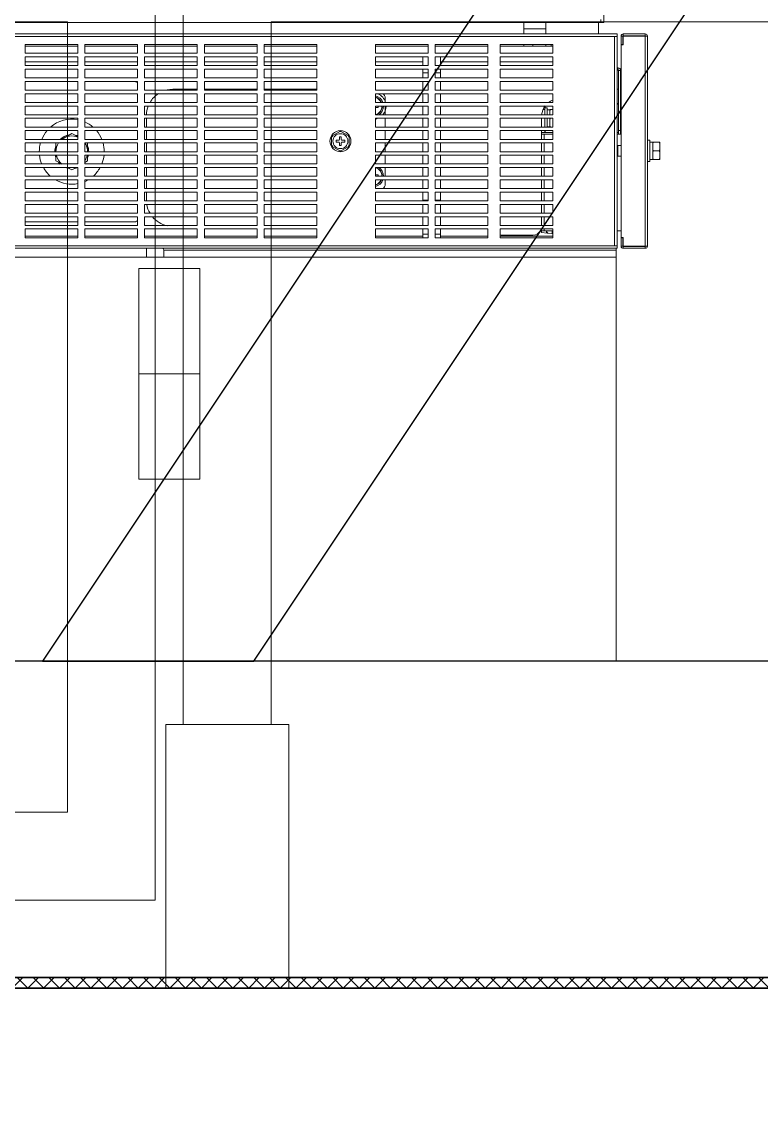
# Model space of a CAD drawing. Header units: millimetres. Extents: x 55614 to 110757, y -66981 to -47484.
# Drawn here: x 103406 to 103827, y -51776 to -51158 of the extents above; entities that cross this region are included whole.
import ezdxf

# ---------------------------------------------------------------- set-up
doc = ezdxf.new("R2010")
doc.units = ezdxf.units.MM
doc.layers.get('0').update_dxf_attribs({"lineweight": 15})
doc.layers.add('02___PRT_ALL_AXES', color=7, linetype='Continuous')
doc.layers.add('THICK', color=7, linetype='Continuous', lineweight=0)

# ---------------------------------------------------------------- blocks, each defined once
blk = doc.blocks.new('y5i76i7676')
at = {"color": 7, "linetype": 'Continuous'}
for p, q in [((951893.81, -65604.58, 19235.73), (951893.81, -64726.58, 19235.73)), ((951943.81, -65204.58, 19235.73), (952930.81, -65204.58, 19235.73)), ((951943.81, -65604.58, 19235.73), (951943.81, -65204.58, 19235.73)), ((951953.81, -65604.58, 19235.73), (951883.81, -65604.58, 19235.73)), ((951883.81, -65604.58, 19235.73), (951883.81, -65754.58, 19235.73)), ((951953.81, -65604.58, 19235.73), (951953.81, -65754.58, 19235.73))]:
    blk.add_line(p, q, dxfattribs=at)
blk.add_line((951868.57, -65404.94, 19235.73), (951903.19, -65404.94, 19235.73))
blk.add_lwpolyline([(951877.81, -64726.58, 0.414214), (951702.81, -64551.58), (950912.81, -64551.58, 0.414214), (950737.81, -64726.58), (950737.81, -65704.58), (951877.81, -65704.58)], format="xyb", close=True)
blk.add_lwpolyline([(951332.81, -65654.58), (951332.81, -65204.58), (951827.81, -65204.58), (951827.81, -65654.58)], close=True)
at = {"elevation": 19235.73}
blk.add_lwpolyline([(951868.57, -65464.9), (951903.19, -65464.9), (951903.19, -65344.98), (951868.57, -65344.98)], close=True, dxfattribs=at)
at = {"layer": '02___PRT_ALL_AXES', "color": 7, "linetype": 'Continuous'}
blk.add_line((954027.81, -65754.58, 19235.73), (948587.8, -65754.58, 19235.73), dxfattribs=at)
blk = doc.blocks.new('tuy67ui67')
at = {"color": 136, "linetype": 'Continuous'}
for p, q in [((18870.23, 15482.9), (18870.23, 14431.4)), ((17219.23, 14431.4), (18870.23, 14431.4)), ((18824.73, 14431.4), (18824.73, 14424.9)), ((18837.23, 14424.9), (18837.23, 14431.4)), ((18867.23, 14431.4), (18867.23, 14424.9)), ((18868.53, 14433.1), (18868.53, 14431.4)), ((17211.73, 14424.9), (18877.73, 14424.9)), ((17213.13, 14423.5), (18876.33, 14423.5)), ((18824.73, 14427.9), (18837.23, 14427.9)), ((18876.33, 14423.5), (18877.73, 14423.5)), ((18876.33, 14423.5), (18876.33, 14304.3)), ((18877.73, 14302.9), (18877.73, 14424.9)), ((18880.03, 14423.7), (18881.03, 14423.7)), ((18880.03, 14418.9), (18880.03, 14423.7)), ((18881.03, 14418.9), (18881.03, 14423.7)), ((18881.23, 14424.9), (18893.83, 14424.9)), ((18881.23, 14424.9), (18881.23, 14423.9)), ((18881.23, 14423.9), (18893.83, 14423.9)), ((18881.23, 14423.7), (18895.03, 14423.7)), ((18881.23, 14423.7), (18881.23, 14418.7)), ((18893.83, 14424.9), (18893.83, 14423.9)), ((18893.83, 14304.1), (18893.83, 14423.7)), ((18895.03, 14304.1), (18895.03, 14423.7)), ((18540.73, 14418.9), (18570.73, 14418.9)), ((18540.73, 14413.9), (18540.73, 14418.9)), ((18540.73, 14417.9), (18570.73, 14417.9)), ((18570.73, 14418.9), (18570.73, 14413.9)), ((18574.73, 14418.9), (18604.73, 14418.9)), ((18574.73, 14413.9), (18574.73, 14418.9)), ((18574.73, 14417.9), (18604.73, 14417.9)), ((18604.73, 14418.9), (18604.73, 14413.9)), ((18608.73, 14418.9), (18638.73, 14418.9)), ((18608.73, 14413.9), (18608.73, 14418.9)), ((18608.73, 14417.9), (18638.73, 14417.9)), ((18638.73, 14418.9), (18638.73, 14413.9)), ((18642.73, 14418.9), (18672.73, 14418.9)), ((18642.73, 14413.9), (18642.73, 14418.9)), ((18642.73, 14417.9), (18672.73, 14417.9)), ((18672.73, 14418.9), (18672.73, 14413.9)), ((18676.73, 14418.9), (18706.73, 14418.9)), ((18676.73, 14413.9), (18676.73, 14418.9)), ((18676.73, 14417.9), (18706.73, 14417.9)), ((18706.73, 14418.9), (18706.73, 14413.9)), ((18770.23, 14418.9), (18740.23, 14418.9)), ((18740.23, 14418.9), (18740.23, 14413.9)), ((18740.23, 14417.9), (18770.23, 14417.9)), ((18770.23, 14413.9), (18770.23, 14418.9)), ((18804.23, 14418.9), (18774.23, 14418.9)), ((18774.23, 14418.9), (18774.23, 14413.9)), ((18774.23, 14417.9), (18804.23, 14417.9)), ((18804.23, 14413.9), (18804.23, 14418.9)), ((18841.23, 14418.9), (18811.23, 14418.9)), ((18811.23, 14418.9), (18811.23, 14413.9)), ((18811.23, 14417.9), (18837.67, 14417.9)), ((18824.73, 14417.9), (18824.73, 14418.9)), ((18829.76, 14418.9), (18829.76, 14417.9)), ((18837.23, 14418.9), (18837.23, 14417.9)), ((18841.23, 14417.9), (18837.67, 14417.9)), ((18840.23, 14418.9), (18840.23, 14417.9)), ((18841.23, 14413.9), (18841.23, 14418.9)), ((18880.03, 14418.9), (18881.03, 14418.9)), ((18880.03, 14418.7), (18881.23, 14418.7)), ((18880.03, 14418.7), (18880.03, 14309.1)), ((18570.73, 14413.9), (18540.73, 14413.9)), ((18540.73, 14411.9), (18570.73, 14411.9)), ((18540.73, 14406.9), (18540.73, 14411.9)), ((18570.73, 14411.9), (18570.73, 14406.9)), ((18604.73, 14413.9), (18574.73, 14413.9)), ((18574.73, 14411.9), (18604.73, 14411.9)), ((18574.73, 14406.9), (18574.73, 14411.9)), ((18604.73, 14411.9), (18604.73, 14406.9)), ((18638.73, 14413.9), (18608.73, 14413.9)), ((18608.73, 14411.9), (18638.73, 14411.9)), ((18608.73, 14406.9), (18608.73, 14411.9)), ((18638.73, 14411.9), (18638.73, 14406.9)), ((18672.73, 14413.9), (18642.73, 14413.9)), ((18642.73, 14411.9), (18672.73, 14411.9)), ((18642.73, 14406.9), (18642.73, 14411.9)), ((18672.73, 14411.9), (18672.73, 14406.9)), ((18706.73, 14413.9), (18676.73, 14413.9)), ((18676.73, 14411.9), (18706.73, 14411.9)), ((18676.73, 14406.9), (18676.73, 14411.9)), ((18706.73, 14411.9), (18706.73, 14406.9)), ((18740.23, 14413.9), (18770.23, 14413.9)), ((18770.23, 14411.9), (18740.23, 14411.9)), ((18740.23, 14411.9), (18740.23, 14406.9)), ((18767.23, 14406.9), (18767.23, 14411.9)), ((18770.23, 14406.9), (18770.23, 14411.9)), ((18774.23, 14413.9), (18804.23, 14413.9)), ((18804.23, 14411.9), (18774.23, 14411.9)), ((18774.23, 14411.9), (18774.23, 14406.9)), ((18777.23, 14411.9), (18777.23, 14406.9)), ((18804.23, 14406.9), (18804.23, 14411.9)), ((18811.23, 14413.9), (18841.23, 14413.9)), ((18841.23, 14411.9), (18811.23, 14411.9)), ((18811.23, 14411.9), (18811.23, 14406.9)), ((18841.23, 14406.9), (18841.23, 14411.9)), ((18540.73, 14409.07), (18570.73, 14409.07)), ((18570.73, 14406.9), (18540.73, 14406.9)), ((18540.73, 14404.9), (18570.73, 14404.9)), ((18540.73, 14399.9), (18540.73, 14404.9)), ((18570.73, 14404.9), (18570.73, 14399.9)), ((18574.73, 14409.07), (18604.73, 14409.07)), ((18604.73, 14406.9), (18574.73, 14406.9)), ((18574.73, 14404.9), (18604.73, 14404.9)), ((18574.73, 14399.9), (18574.73, 14404.9)), ((18604.73, 14404.9), (18604.73, 14399.9)), ((18608.73, 14409.07), (18638.73, 14409.07)), ((18638.73, 14406.9), (18608.73, 14406.9)), ((18608.73, 14404.9), (18638.73, 14404.9)), ((18608.73, 14399.9), (18608.73, 14404.9)), ((18638.73, 14404.9), (18638.73, 14399.9)), ((18642.73, 14409.07), (18672.73, 14409.07)), ((18672.73, 14406.9), (18642.73, 14406.9)), ((18642.73, 14404.9), (18672.73, 14404.9)), ((18642.73, 14399.9), (18642.73, 14404.9)), ((18672.73, 14404.9), (18672.73, 14399.9)), ((18676.73, 14409.07), (18706.73, 14409.07)), ((18706.73, 14406.9), (18676.73, 14406.9)), ((18676.73, 14404.9), (18706.73, 14404.9)), ((18676.73, 14399.9), (18676.73, 14404.9)), ((18706.73, 14404.9), (18706.73, 14399.9)), ((18740.23, 14409.07), (18767.23, 14409.07)), ((18740.23, 14406.9), (18770.23, 14406.9)), ((18770.23, 14404.9), (18740.23, 14404.9)), ((18740.23, 14404.9), (18740.23, 14399.9)), ((18767.23, 14399.9), (18767.23, 14404.9)), ((18770.23, 14399.9), (18770.23, 14404.9)), ((18774.23, 14406.9), (18804.23, 14406.9)), ((18804.23, 14404.9), (18774.23, 14404.9)), ((18774.23, 14404.9), (18774.23, 14399.9)), ((18777.23, 14409.07), (18804.23, 14409.07)), ((18777.23, 14399.9), (18777.23, 14404.9)), ((18804.23, 14399.9), (18804.23, 14404.9)), ((18811.23, 14409.07), (18841.23, 14409.07)), ((18811.23, 14406.9), (18841.23, 14406.9)), ((18841.23, 14404.9), (18811.23, 14404.9)), ((18811.23, 14404.9), (18811.23, 14399.9)), ((18841.23, 14399.9), (18841.23, 14404.9)), ((18877.73, 14405.6), (18878.33, 14405.6)), ((18877.73, 14404.4), (18878.33, 14404.4)), ((18878.33, 14405.6), (18878.33, 14404.4)), ((18570.73, 14399.9), (18540.73, 14399.9)), ((18604.73, 14399.9), (18574.73, 14399.9)), ((18638.73, 14399.9), (18608.73, 14399.9)), ((18672.73, 14399.9), (18642.73, 14399.9)), ((18706.73, 14399.9), (18676.73, 14399.9)), ((18740.23, 14399.9), (18770.23, 14399.9)), ((18770.23, 14402.73), (18767.23, 14402.73)), ((18777.23, 14402.73), (18774.23, 14402.73)), ((18774.23, 14399.9), (18804.23, 14399.9)), ((18811.23, 14399.9), (18841.23, 14399.9)), ((18879.73, 14404.2), (18878.53, 14404.2)), ((18878.53, 14367.9), (18878.53, 14404.2)), ((18879.73, 14404.2), (18879.73, 14367.9)), ((18540.73, 14397.9), (18570.73, 14397.9)), ((18540.73, 14392.9), (18540.73, 14397.9)), ((18570.73, 14392.9), (18540.73, 14392.9)), ((18570.73, 14397.9), (18570.73, 14392.9)), ((18574.73, 14397.9), (18604.73, 14397.9)), ((18574.73, 14392.9), (18574.73, 14397.9)), ((18604.73, 14392.9), (18574.73, 14392.9)), ((18604.73, 14397.9), (18604.73, 14392.9)), ((18608.73, 14397.9), (18638.73, 14397.9)), ((18608.73, 14392.9), (18608.73, 14397.9)), ((18638.73, 14392.9), (18608.73, 14392.9)), ((18624.73, 14393.4), (18638.73, 14393.4)), ((18638.73, 14397.9), (18638.73, 14392.9)), ((18642.73, 14397.9), (18672.73, 14397.9)), ((18642.73, 14392.9), (18642.73, 14397.9)), ((18642.73, 14393.4), (18672.73, 14393.4)), ((18672.73, 14392.9), (18642.73, 14392.9)), ((18672.73, 14397.9), (18672.73, 14392.9)), ((18676.73, 14397.9), (18706.73, 14397.9)), ((18676.73, 14392.9), (18676.73, 14397.9)), ((18676.73, 14393.4), (18706.73, 14393.4)), ((18706.73, 14392.9), (18676.73, 14392.9)), ((18706.73, 14397.9), (18706.73, 14392.9)), ((18770.23, 14397.9), (18740.23, 14397.9)), ((18740.23, 14397.9), (18740.23, 14392.9)), ((18740.23, 14392.9), (18770.23, 14392.9)), ((18767.23, 14397.9), (18767.23, 14392.9)), ((18770.23, 14392.9), (18770.23, 14397.9)), ((18804.23, 14397.9), (18774.23, 14397.9)), ((18774.23, 14397.9), (18774.23, 14392.9)), ((18774.23, 14392.9), (18804.23, 14392.9)), ((18777.23, 14392.9), (18777.23, 14397.9)), ((18804.23, 14392.9), (18804.23, 14397.9)), ((18841.23, 14397.9), (18811.23, 14397.9)), ((18811.23, 14397.9), (18811.23, 14392.9)), ((18811.23, 14392.9), (18841.23, 14392.9)), ((18841.23, 14392.9), (18841.23, 14397.9)), ((18877.73, 14393.4), (18878.53, 14393.4)), ((18540.73, 14390.9), (18570.73, 14390.9)), ((18540.73, 14385.9), (18540.73, 14390.9)), ((18570.73, 14385.9), (18540.73, 14385.9)), ((18570.73, 14390.9), (18570.73, 14385.9)), ((18574.73, 14390.9), (18604.73, 14390.9)), ((18574.73, 14385.9), (18574.73, 14390.9)), ((18604.73, 14385.9), (18574.73, 14385.9)), ((18604.73, 14390.9), (18604.73, 14385.9)), ((18608.73, 14390.9), (18638.73, 14390.9)), ((18608.73, 14385.9), (18608.73, 14390.9)), ((18638.73, 14385.9), (18608.73, 14385.9)), ((18638.73, 14390.9), (18638.73, 14385.9)), ((18642.73, 14390.9), (18672.73, 14390.9)), ((18642.73, 14385.9), (18642.73, 14390.9)), ((18672.73, 14385.9), (18642.73, 14385.9)), ((18672.73, 14390.9), (18672.73, 14385.9)), ((18676.73, 14390.9), (18706.73, 14390.9)), ((18676.73, 14385.9), (18676.73, 14390.9)), ((18706.73, 14385.9), (18676.73, 14385.9)), ((18706.73, 14390.9), (18706.73, 14385.9)), ((18770.23, 14390.9), (18740.23, 14390.9)), ((18740.23, 14390.9), (18740.23, 14385.9)), ((18740.23, 14385.9), (18770.23, 14385.9)), ((18745.73, 14385.9), (18745.73, 14388.4)), ((18767.23, 14390.9), (18767.23, 14385.9)), ((18770.23, 14385.9), (18770.23, 14390.9)), ((18804.23, 14390.9), (18774.23, 14390.9)), ((18774.23, 14390.9), (18774.23, 14385.9)), ((18774.23, 14385.9), (18804.23, 14385.9)), ((18777.23, 14385.9), (18777.23, 14390.9)), ((18804.23, 14385.9), (18804.23, 14390.9)), ((18841.23, 14390.9), (18811.23, 14390.9)), ((18811.23, 14390.9), (18811.23, 14385.9)), ((18811.23, 14385.9), (18841.23, 14385.9)), ((18841.23, 14385.9), (18841.23, 14390.9)), ((18540.73, 14383.9), (18570.73, 14383.9)), ((18540.73, 14378.9), (18540.73, 14383.9)), ((18570.73, 14383.9), (18570.73, 14378.9)), ((18574.73, 14383.9), (18604.73, 14383.9)), ((18574.73, 14378.9), (18574.73, 14383.9)), ((18604.73, 14383.9), (18604.73, 14378.9)), ((18608.73, 14383.9), (18638.73, 14383.9)), ((18608.73, 14378.9), (18608.73, 14383.9)), ((18638.73, 14383.9), (18638.73, 14378.9)), ((18642.73, 14383.9), (18672.73, 14383.9)), ((18642.73, 14378.9), (18642.73, 14383.9)), ((18672.73, 14383.9), (18672.73, 14378.9)), ((18676.73, 14383.9), (18706.73, 14383.9)), ((18676.73, 14378.9), (18676.73, 14383.9)), ((18706.73, 14383.9), (18706.73, 14378.9)), ((18770.23, 14383.9), (18740.23, 14383.9)), ((18740.23, 14383.9), (18740.23, 14378.9)), ((18741.73, 14383.15), (18740.23, 14383.15)), ((18741.73, 14383.9), (18741.73, 14383.15)), ((18745.73, 14378.9), (18745.73, 14383.9)), ((18767.23, 14383.9), (18767.23, 14378.9)), ((18770.23, 14378.9), (18770.23, 14383.9)), ((18804.23, 14383.9), (18774.23, 14383.9)), ((18774.23, 14383.9), (18774.23, 14378.9)), ((18777.23, 14378.9), (18777.23, 14383.9)), ((18804.23, 14378.9), (18804.23, 14383.9)), ((18841.23, 14383.9), (18811.23, 14383.9)), ((18811.23, 14383.9), (18811.23, 14378.9)), ((18836.53, 14381.9), (18835.65, 14381.9)), ((18836.53, 14383.33), (18836.53, 14378.9)), ((18837.93, 14382.9), (18836.53, 14382.9)), ((18836.73, 14382.9), (18836.73, 14383.65)), ((18837.93, 14378.9), (18837.93, 14382.9)), ((18839.53, 14381.75), (18837.93, 14381.75)), ((18839.53, 14381.9), (18841.23, 14381.9)), ((18839.53, 14378.9), (18839.53, 14381.9)), ((18841.23, 14378.9), (18841.23, 14383.9)), ((18877.73, 14385.4), (18878.53, 14385.4)), ((18878.53, 14384.9), (18877.73, 14384.9)), ((18570.73, 14378.9), (18540.73, 14378.9)), ((18540.73, 14376.9), (18570.73, 14376.9)), ((18540.73, 14371.9), (18540.73, 14376.9)), ((18570.73, 14376.9), (18570.73, 14371.9)), ((18604.73, 14378.9), (18574.73, 14378.9)), ((18574.73, 14376.9), (18604.73, 14376.9)), ((18574.73, 14371.9), (18574.73, 14376.9)), ((18604.73, 14376.9), (18604.73, 14371.9)), ((18638.73, 14378.9), (18608.73, 14378.9)), ((18608.73, 14376.9), (18638.73, 14376.9)), ((18608.73, 14371.9), (18608.73, 14376.9)), ((18609.73, 14371.9), (18609.73, 14376.9)), ((18638.73, 14376.9), (18638.73, 14371.9)), ((18672.73, 14378.9), (18642.73, 14378.9)), ((18642.73, 14376.9), (18672.73, 14376.9)), ((18642.73, 14371.9), (18642.73, 14376.9)), ((18672.73, 14376.9), (18672.73, 14371.9)), ((18706.73, 14378.9), (18676.73, 14378.9)), ((18676.73, 14376.9), (18706.73, 14376.9)), ((18676.73, 14371.9), (18676.73, 14376.9)), ((18706.73, 14376.9), (18706.73, 14371.9)), ((18740.23, 14378.9), (18770.23, 14378.9)), ((18770.23, 14376.9), (18740.23, 14376.9)), ((18740.23, 14376.9), (18740.23, 14371.9)), ((18745.73, 14371.9), (18745.73, 14376.9)), ((18767.23, 14376.9), (18767.23, 14371.9)), ((18770.23, 14371.9), (18770.23, 14376.9)), ((18774.23, 14378.9), (18804.23, 14378.9)), ((18804.23, 14376.9), (18774.23, 14376.9)), ((18774.23, 14376.9), (18774.23, 14371.9)), ((18777.23, 14371.9), (18777.23, 14376.9)), ((18804.23, 14371.9), (18804.23, 14376.9)), ((18811.23, 14378.9), (18841.23, 14378.9)), ((18841.23, 14376.9), (18811.23, 14376.9)), ((18811.23, 14376.9), (18811.23, 14371.9)), ((18834.73, 14371.9), (18834.73, 14376.9)), ((18836.53, 14376.9), (18836.53, 14371.9)), ((18837.93, 14371.9), (18837.93, 14376.9)), ((18839.53, 14371.9), (18839.53, 14376.9)), ((18841.23, 14371.9), (18841.23, 14376.9)), ((18570.73, 14371.9), (18540.73, 14371.9)), ((18540.73, 14369.9), (18570.73, 14369.9)), ((18540.73, 14364.9), (18540.73, 14369.9)), ((18561.36, 14364.9), (18567.23, 14368.3)), ((18567.23, 14368.3), (18570.73, 14366.28)), ((18570.73, 14369.9), (18570.73, 14364.9)), ((18604.73, 14371.9), (18574.73, 14371.9)), ((18574.73, 14369.9), (18604.73, 14369.9)), ((18574.73, 14364.9), (18574.73, 14369.9)), ((18604.73, 14369.9), (18604.73, 14364.9)), ((18638.73, 14371.9), (18608.73, 14371.9)), ((18608.73, 14369.9), (18638.73, 14369.9)), ((18608.73, 14364.9), (18608.73, 14369.9)), ((18609.73, 14364.9), (18609.73, 14369.9)), ((18638.73, 14369.9), (18638.73, 14364.9)), ((18672.73, 14371.9), (18642.73, 14371.9)), ((18642.73, 14369.9), (18672.73, 14369.9)), ((18642.73, 14364.9), (18642.73, 14369.9)), ((18672.73, 14369.9), (18672.73, 14364.9)), ((18706.73, 14371.9), (18676.73, 14371.9)), ((18676.73, 14369.9), (18706.73, 14369.9)), ((18676.73, 14364.9), (18676.73, 14369.9)), ((18706.73, 14369.9), (18706.73, 14364.9)), ((18715.23, 14366.79), (18720.23, 14369.68)), ((18720.23, 14369.68), (18725.23, 14366.79)), ((18740.23, 14371.9), (18770.23, 14371.9)), ((18770.23, 14369.9), (18740.23, 14369.9)), ((18740.23, 14369.9), (18740.23, 14364.9)), ((18745.73, 14364.9), (18745.73, 14369.9)), ((18767.23, 14369.9), (18767.23, 14364.9)), ((18770.23, 14364.9), (18770.23, 14369.9)), ((18774.23, 14371.9), (18804.23, 14371.9)), ((18804.23, 14369.9), (18774.23, 14369.9)), ((18774.23, 14369.9), (18774.23, 14364.9)), ((18777.23, 14364.9), (18777.23, 14369.9)), ((18804.23, 14364.9), (18804.23, 14369.9)), ((18811.23, 14371.9), (18841.23, 14371.9)), ((18841.23, 14369.9), (18811.23, 14369.9)), ((18811.23, 14369.9), (18811.23, 14364.9)), ((18834.73, 14364.9), (18834.73, 14369.9)), ((18841.23, 14368.9), (18834.73, 14368.9)), ((18841.23, 14367.9), (18834.73, 14367.9)), ((18836.23, 14367.9), (18836.23, 14364.9)), ((18836.53, 14369.9), (18836.53, 14368.9)), ((18836.73, 14368.9), (18836.73, 14369.9)), ((18839.53, 14372.05), (18837.93, 14372.05)), ((18841.23, 14364.9), (18841.23, 14369.9)), ((18878.53, 14368.9), (18877.73, 14368.9)), ((18880.03, 14367.9), (18877.73, 14367.9)), ((18879.73, 14369.9), (18878.53, 14369.9)), ((18570.73, 14364.9), (18540.73, 14364.9)), ((18540.73, 14362.9), (18570.73, 14362.9)), ((18540.73, 14357.9), (18540.73, 14362.9)), ((18558.23, 14357.9), (18558.23, 14362.9)), ((18570.33, 14367.04), (18570.33, 14366.51)), ((18570.73, 14362.9), (18570.73, 14357.9)), ((18604.73, 14364.9), (18574.73, 14364.9)), ((18574.73, 14362.9), (18604.73, 14362.9)), ((18574.73, 14357.9), (18574.73, 14362.9)), ((18576.23, 14362.9), (18576.23, 14357.9)), ((18604.73, 14362.9), (18604.73, 14357.9)), ((18638.73, 14364.9), (18608.73, 14364.9)), ((18608.73, 14362.9), (18638.73, 14362.9)), ((18608.73, 14357.9), (18608.73, 14362.9)), ((18609.73, 14357.9), (18609.73, 14362.9)), ((18638.73, 14362.9), (18638.73, 14357.9)), ((18672.73, 14364.9), (18642.73, 14364.9)), ((18642.73, 14362.9), (18672.73, 14362.9)), ((18642.73, 14357.9), (18642.73, 14362.9)), ((18672.73, 14362.9), (18672.73, 14357.9)), ((18706.73, 14364.9), (18676.73, 14364.9)), ((18676.73, 14362.9), (18706.73, 14362.9)), ((18676.73, 14357.9), (18676.73, 14362.9)), ((18706.73, 14362.9), (18706.73, 14357.9)), ((18715.23, 14361.02), (18715.23, 14366.79)), ((18715.23, 14361.02), (18720.23, 14358.13)), ((18719.23, 14364.4), (18717.73, 14364.4)), ((18717.73, 14364.4), (18717.73, 14363.4)), ((18717.73, 14363.4), (18719.23, 14363.4)), ((18720.73, 14366.4), (18719.73, 14366.4)), ((18719.73, 14366.4), (18719.73, 14364.9)), ((18719.73, 14362.9), (18719.73, 14361.4)), ((18719.73, 14361.4), (18720.73, 14361.4)), ((18720.23, 14358.13), (18725.23, 14361.02)), ((18720.73, 14364.9), (18720.73, 14366.4)), ((18720.73, 14361.4), (18720.73, 14362.9)), ((18722.73, 14364.4), (18721.23, 14364.4)), ((18721.23, 14363.4), (18722.73, 14363.4)), ((18722.73, 14363.4), (18722.73, 14364.4)), ((18725.23, 14361.02), (18725.23, 14366.79)), ((18740.23, 14364.9), (18770.23, 14364.9)), ((18770.23, 14362.9), (18740.23, 14362.9)), ((18740.23, 14362.9), (18740.23, 14357.9)), ((18745.73, 14357.9), (18745.73, 14362.9)), ((18767.23, 14362.9), (18767.23, 14357.9)), ((18770.23, 14357.9), (18770.23, 14362.9)), ((18774.23, 14364.9), (18804.23, 14364.9)), ((18804.23, 14362.9), (18774.23, 14362.9)), ((18774.23, 14362.9), (18774.23, 14357.9)), ((18777.23, 14357.9), (18777.23, 14362.9)), ((18804.23, 14357.9), (18804.23, 14362.9)), ((18811.23, 14364.9), (18841.23, 14364.9)), ((18841.23, 14362.9), (18811.23, 14362.9)), ((18811.23, 14362.9), (18811.23, 14357.9)), ((18834.73, 14357.9), (18834.73, 14362.9)), ((18836.23, 14362.9), (18836.23, 14357.9)), ((18841.23, 14357.9), (18841.23, 14362.9)), ((18878.03, 14361.2), (18878.23, 14361.4)), ((18878.03, 14355.6), (18878.03, 14361.2)), ((18880.03, 14361.4), (18878.23, 14361.4)), ((18878.23, 14361.4), (18880.03, 14361.4)), ((18878.23, 14355.4), (18878.23, 14361.4)), ((18896.43, 14364.4), (18895.03, 14364.4)), ((18896.43, 14352.4), (18896.43, 14364.4)), ((18898.03, 14363.25), (18896.43, 14363.25)), ((18898.03, 14363.4), (18902.03, 14363.4)), ((18898.03, 14353.4), (18898.03, 14363.4)), ((18902.03, 14353.4), (18902.03, 14363.4)), ((18570.73, 14357.9), (18540.73, 14357.9)), ((18540.73, 14355.9), (18570.73, 14355.9)), ((18540.73, 14350.9), (18540.73, 14355.9)), ((18558.23, 14352.71), (18558.23, 14355.9)), ((18570.73, 14355.9), (18570.73, 14350.9)), ((18604.73, 14357.9), (18574.73, 14357.9)), ((18574.73, 14355.9), (18604.73, 14355.9)), ((18574.73, 14350.9), (18574.73, 14355.9)), ((18576.23, 14355.9), (18576.23, 14352.71)), ((18604.73, 14355.9), (18604.73, 14350.9)), ((18638.73, 14357.9), (18608.73, 14357.9)), ((18608.73, 14355.9), (18638.73, 14355.9)), ((18608.73, 14350.9), (18608.73, 14355.9)), ((18609.73, 14350.9), (18609.73, 14355.9)), ((18638.73, 14355.9), (18638.73, 14350.9)), ((18672.73, 14357.9), (18642.73, 14357.9)), ((18642.73, 14355.9), (18672.73, 14355.9)), ((18642.73, 14350.9), (18642.73, 14355.9)), ((18672.73, 14355.9), (18672.73, 14350.9)), ((18706.73, 14357.9), (18676.73, 14357.9)), ((18676.73, 14355.9), (18706.73, 14355.9)), ((18676.73, 14350.9), (18676.73, 14355.9)), ((18706.73, 14355.9), (18706.73, 14350.9)), ((18740.23, 14357.9), (18770.23, 14357.9)), ((18770.23, 14355.9), (18740.23, 14355.9)), ((18740.23, 14355.9), (18740.23, 14350.9)), ((18745.73, 14350.9), (18745.73, 14355.9)), ((18767.23, 14355.9), (18767.23, 14350.9)), ((18770.23, 14350.9), (18770.23, 14355.9)), ((18774.23, 14357.9), (18804.23, 14357.9)), ((18804.23, 14355.9), (18774.23, 14355.9)), ((18774.23, 14355.9), (18774.23, 14350.9)), ((18777.23, 14350.9), (18777.23, 14355.9)), ((18804.23, 14350.9), (18804.23, 14355.9)), ((18811.23, 14357.9), (18841.23, 14357.9)), ((18841.23, 14355.9), (18811.23, 14355.9)), ((18811.23, 14355.9), (18811.23, 14350.9)), ((18834.73, 14350.9), (18834.73, 14355.9)), ((18836.23, 14355.9), (18836.23, 14350.9)), ((18841.23, 14350.9), (18841.23, 14355.9)), ((18878.03, 14355.6), (18878.23, 14355.4)), ((18880.03, 14355.4), (18878.23, 14355.4)), ((18878.23, 14355.4), (18880.03, 14355.4)), ((18901.73, 14358.4), (18898.33, 14358.4)), ((18570.73, 14350.9), (18540.73, 14350.9)), ((18540.73, 14348.9), (18570.73, 14348.9)), ((18540.73, 14343.9), (18540.73, 14348.9)), ((18561.36, 14350.9), (18558.23, 14352.71)), ((18567.23, 14347.51), (18564.82, 14348.9)), ((18569.65, 14348.9), (18567.23, 14347.51)), ((18570.73, 14348.9), (18570.73, 14343.9)), ((18576.23, 14352.71), (18574.73, 14351.84)), ((18604.73, 14350.9), (18574.73, 14350.9)), ((18574.73, 14348.9), (18604.73, 14348.9)), ((18574.73, 14343.9), (18574.73, 14348.9)), ((18604.73, 14348.9), (18604.73, 14343.9)), ((18638.73, 14350.9), (18608.73, 14350.9)), ((18608.73, 14348.9), (18638.73, 14348.9)), ((18608.73, 14343.9), (18608.73, 14348.9)), ((18609.73, 14343.9), (18609.73, 14348.9)), ((18638.73, 14348.9), (18638.73, 14343.9)), ((18672.73, 14350.9), (18642.73, 14350.9)), ((18642.73, 14348.9), (18672.73, 14348.9)), ((18642.73, 14343.9), (18642.73, 14348.9)), ((18672.73, 14348.9), (18672.73, 14343.9)), ((18706.73, 14350.9), (18676.73, 14350.9)), ((18676.73, 14348.9), (18706.73, 14348.9)), ((18676.73, 14343.9), (18676.73, 14348.9)), ((18706.73, 14348.9), (18706.73, 14343.9)), ((18740.23, 14350.9), (18770.23, 14350.9)), ((18770.23, 14348.9), (18740.23, 14348.9)), ((18740.23, 14348.9), (18740.23, 14343.9)), ((18745.73, 14343.9), (18745.73, 14348.9)), ((18767.23, 14348.9), (18767.23, 14343.9)), ((18770.23, 14343.9), (18770.23, 14348.9)), ((18774.23, 14350.9), (18804.23, 14350.9)), ((18804.23, 14348.9), (18774.23, 14348.9)), ((18774.23, 14348.9), (18774.23, 14343.9)), ((18777.23, 14343.9), (18777.23, 14348.9)), ((18804.23, 14343.9), (18804.23, 14348.9)), ((18811.23, 14350.9), (18841.23, 14350.9)), ((18841.23, 14348.9), (18811.23, 14348.9)), ((18811.23, 14348.9), (18811.23, 14343.9)), ((18834.73, 14343.9), (18834.73, 14348.9)), ((18836.23, 14348.9), (18836.23, 14343.9)), ((18841.23, 14343.9), (18841.23, 14348.9)), ((18896.43, 14352.4), (18895.03, 14352.4)), ((18898.03, 14353.55), (18896.43, 14353.55)), ((18898.03, 14353.4), (18902.03, 14353.4)), ((18570.73, 14343.9), (18540.73, 14343.9)), ((18604.73, 14343.9), (18574.73, 14343.9)), ((18638.73, 14343.9), (18608.73, 14343.9)), ((18672.73, 14343.9), (18642.73, 14343.9)), ((18706.73, 14343.9), (18676.73, 14343.9)), ((18740.23, 14344.65), (18741.73, 14344.65)), ((18740.23, 14343.9), (18770.23, 14343.9)), ((18741.73, 14344.65), (18741.73, 14343.9)), ((18774.23, 14343.9), (18804.23, 14343.9)), ((18811.23, 14343.9), (18841.23, 14343.9)), ((18540.73, 14341.9), (18570.73, 14341.9)), ((18540.73, 14336.9), (18540.73, 14341.9)), ((18570.73, 14336.9), (18540.73, 14336.9)), ((18570.73, 14341.9), (18570.73, 14336.9)), ((18574.73, 14341.9), (18604.73, 14341.9)), ((18574.73, 14336.9), (18574.73, 14341.9)), ((18604.73, 14336.9), (18574.73, 14336.9)), ((18604.73, 14341.9), (18604.73, 14336.9)), ((18608.73, 14341.9), (18638.73, 14341.9)), ((18608.73, 14336.9), (18608.73, 14341.9)), ((18638.73, 14336.9), (18608.73, 14336.9)), ((18609.73, 14336.9), (18609.73, 14341.9)), ((18638.73, 14341.9), (18638.73, 14336.9)), ((18642.73, 14341.9), (18672.73, 14341.9)), ((18642.73, 14336.9), (18642.73, 14341.9)), ((18672.73, 14336.9), (18642.73, 14336.9)), ((18672.73, 14341.9), (18672.73, 14336.9)), ((18676.73, 14341.9), (18706.73, 14341.9)), ((18676.73, 14336.9), (18676.73, 14341.9)), ((18706.73, 14336.9), (18676.73, 14336.9)), ((18706.73, 14341.9), (18706.73, 14336.9)), ((18770.23, 14341.9), (18740.23, 14341.9)), ((18740.23, 14341.9), (18740.23, 14336.9)), ((18740.23, 14336.9), (18770.23, 14336.9)), ((18745.73, 14339.4), (18745.73, 14341.9)), ((18767.23, 14341.9), (18767.23, 14336.9)), ((18770.23, 14336.9), (18770.23, 14341.9)), ((18804.23, 14341.9), (18774.23, 14341.9)), ((18774.23, 14341.9), (18774.23, 14336.9)), ((18774.23, 14336.9), (18804.23, 14336.9)), ((18777.23, 14336.9), (18777.23, 14341.9)), ((18804.23, 14336.9), (18804.23, 14341.9)), ((18841.23, 14341.9), (18811.23, 14341.9)), ((18811.23, 14341.9), (18811.23, 14336.9)), ((18811.23, 14336.9), (18841.23, 14336.9)), ((18834.73, 14336.9), (18834.73, 14341.9)), ((18836.23, 14341.9), (18836.23, 14336.9)), ((18841.23, 14336.9), (18841.23, 14341.9)), ((18540.73, 14334.9), (18570.73, 14334.9)), ((18540.73, 14329.9), (18540.73, 14334.9)), ((18570.73, 14334.9), (18570.73, 14329.9)), ((18574.73, 14334.9), (18604.73, 14334.9)), ((18574.73, 14329.9), (18574.73, 14334.9)), ((18604.73, 14334.9), (18604.73, 14329.9)), ((18608.73, 14334.9), (18638.73, 14334.9)), ((18608.73, 14329.9), (18608.73, 14334.9)), ((18609.73, 14330.4), (18609.73, 14334.9)), ((18638.73, 14334.9), (18638.73, 14329.9)), ((18642.73, 14334.9), (18672.73, 14334.9)), ((18642.73, 14329.9), (18642.73, 14334.9)), ((18672.73, 14334.9), (18672.73, 14329.9)), ((18676.73, 14334.9), (18706.73, 14334.9)), ((18676.73, 14329.9), (18676.73, 14334.9)), ((18706.73, 14334.9), (18706.73, 14329.9)), ((18770.23, 14334.9), (18740.23, 14334.9)), ((18740.23, 14334.9), (18740.23, 14329.9)), ((18767.23, 14329.9), (18767.23, 14334.9)), ((18767.23, 14330.4), (18770.23, 14330.4)), ((18770.23, 14329.9), (18770.23, 14334.9)), ((18804.23, 14334.9), (18774.23, 14334.9)), ((18774.23, 14334.9), (18774.23, 14329.9)), ((18774.23, 14330.4), (18777.23, 14330.4)), ((18777.23, 14329.9), (18777.23, 14334.9)), ((18804.23, 14329.9), (18804.23, 14334.9)), ((18841.23, 14334.9), (18811.23, 14334.9)), ((18811.23, 14334.9), (18811.23, 14329.9)), ((18834.73, 14329.9), (18834.73, 14334.9)), ((18836.23, 14334.9), (18836.23, 14329.9)), ((18841.23, 14329.9), (18841.23, 14334.9)), ((18570.73, 14329.9), (18540.73, 14329.9)), ((18540.73, 14327.9), (18570.73, 14327.9)), ((18540.73, 14322.9), (18540.73, 14327.9)), ((18570.73, 14327.9), (18570.73, 14322.9)), ((18604.73, 14329.9), (18574.73, 14329.9)), ((18574.73, 14327.9), (18604.73, 14327.9)), ((18574.73, 14322.9), (18574.73, 14327.9)), ((18604.73, 14327.9), (18604.73, 14322.9)), ((18638.73, 14329.9), (18608.73, 14329.9)), ((18608.73, 14327.9), (18638.73, 14327.9)), ((18608.73, 14322.9), (18608.73, 14327.9)), ((18638.73, 14327.9), (18638.73, 14322.9)), ((18672.73, 14329.9), (18642.73, 14329.9)), ((18642.73, 14327.9), (18672.73, 14327.9)), ((18642.73, 14322.9), (18642.73, 14327.9)), ((18672.73, 14327.9), (18672.73, 14322.9)), ((18706.73, 14329.9), (18676.73, 14329.9)), ((18676.73, 14327.9), (18706.73, 14327.9)), ((18676.73, 14322.9), (18676.73, 14327.9)), ((18706.73, 14327.9), (18706.73, 14322.9)), ((18740.23, 14329.9), (18770.23, 14329.9)), ((18770.23, 14327.9), (18740.23, 14327.9)), ((18740.23, 14327.9), (18740.23, 14322.9)), ((18767.23, 14322.9), (18767.23, 14327.9)), ((18770.23, 14322.9), (18770.23, 14327.9)), ((18774.23, 14329.9), (18804.23, 14329.9)), ((18804.23, 14327.9), (18774.23, 14327.9)), ((18774.23, 14327.9), (18774.23, 14322.9)), ((18777.23, 14322.9), (18777.23, 14327.9)), ((18804.23, 14322.9), (18804.23, 14327.9)), ((18811.23, 14329.9), (18841.23, 14329.9)), ((18841.23, 14327.9), (18811.23, 14327.9)), ((18811.23, 14327.9), (18811.23, 14322.9)), ((18834.73, 14322.9), (18834.73, 14327.9)), ((18836.23, 14327.9), (18836.23, 14322.9)), ((18841.23, 14322.9), (18841.23, 14327.9)), ((18570.73, 14322.9), (18540.73, 14322.9)), ((18540.73, 14320.9), (18570.73, 14320.9)), ((18540.73, 14315.9), (18540.73, 14320.9)), ((18570.73, 14317.9), (18540.73, 14317.9)), ((18570.73, 14320.9), (18570.73, 14315.9)), ((18604.73, 14322.9), (18574.73, 14322.9)), ((18574.73, 14320.9), (18604.73, 14320.9)), ((18574.73, 14315.9), (18574.73, 14320.9)), ((18602.23, 14317.9), (18574.73, 14317.9)), ((18604.73, 14320.9), (18604.73, 14315.9)), ((18638.73, 14322.9), (18608.73, 14322.9)), ((18608.73, 14320.9), (18638.73, 14320.9)), ((18608.73, 14315.9), (18608.73, 14320.9)), ((18638.73, 14320.9), (18638.73, 14315.9)), ((18672.73, 14322.9), (18642.73, 14322.9)), ((18642.73, 14320.9), (18672.73, 14320.9)), ((18642.73, 14315.9), (18642.73, 14320.9)), ((18672.73, 14320.9), (18672.73, 14315.9)), ((18706.73, 14322.9), (18676.73, 14322.9)), ((18676.73, 14320.9), (18706.73, 14320.9)), ((18676.73, 14315.9), (18676.73, 14320.9)), ((18706.73, 14320.9), (18706.73, 14315.9)), ((18740.23, 14322.9), (18770.23, 14322.9)), ((18770.23, 14320.9), (18740.23, 14320.9)), ((18740.23, 14320.9), (18740.23, 14315.9)), ((18767.23, 14315.9), (18767.23, 14320.9)), ((18770.23, 14315.9), (18770.23, 14320.9)), ((18774.23, 14322.9), (18804.23, 14322.9)), ((18804.23, 14320.9), (18774.23, 14320.9)), ((18774.23, 14320.9), (18774.23, 14315.9)), ((18777.23, 14315.9), (18777.23, 14320.9)), ((18804.23, 14315.9), (18804.23, 14320.9)), ((18811.23, 14322.9), (18841.23, 14322.9)), ((18841.23, 14320.9), (18811.23, 14320.9)), ((18811.23, 14320.9), (18811.23, 14315.9)), ((18834.73, 14315.9), (18834.73, 14320.9)), ((18836.23, 14320.9), (18836.23, 14315.9)), ((18841.23, 14315.9), (18841.23, 14320.9)), ((18570.73, 14315.9), (18540.73, 14315.9)), ((18540.73, 14313.9), (18570.73, 14313.9)), ((18540.73, 14308.9), (18540.73, 14313.9)), ((18570.73, 14313.9), (18570.73, 14308.9)), ((18604.73, 14315.9), (18574.73, 14315.9)), ((18574.73, 14313.9), (18604.73, 14313.9)), ((18574.73, 14308.9), (18574.73, 14313.9)), ((18604.73, 14313.9), (18604.73, 14308.9)), ((18638.73, 14315.9), (18608.73, 14315.9)), ((18608.73, 14313.9), (18638.73, 14313.9)), ((18608.73, 14308.9), (18608.73, 14313.9)), ((18638.73, 14313.9), (18638.73, 14308.9)), ((18672.73, 14315.9), (18642.73, 14315.9)), ((18642.73, 14313.9), (18672.73, 14313.9)), ((18642.73, 14308.9), (18642.73, 14313.9)), ((18672.73, 14313.9), (18672.73, 14308.9)), ((18706.73, 14315.9), (18676.73, 14315.9)), ((18676.73, 14313.9), (18706.73, 14313.9)), ((18676.73, 14308.9), (18676.73, 14313.9)), ((18706.73, 14313.9), (18706.73, 14308.9)), ((18740.23, 14315.9), (18770.23, 14315.9)), ((18770.23, 14313.9), (18740.23, 14313.9)), ((18740.23, 14313.9), (18740.23, 14308.9)), ((18767.23, 14308.9), (18767.23, 14313.9)), ((18770.23, 14308.9), (18770.23, 14313.9)), ((18774.23, 14315.9), (18804.23, 14315.9)), ((18804.23, 14313.9), (18774.23, 14313.9)), ((18774.23, 14313.9), (18774.23, 14308.9)), ((18777.23, 14308.9), (18777.23, 14313.9)), ((18804.23, 14308.9), (18804.23, 14313.9)), ((18811.23, 14315.9), (18841.23, 14315.9)), ((18841.23, 14313.9), (18811.23, 14313.9)), ((18811.23, 14313.9), (18811.23, 14308.9)), ((18834.73, 14311.84), (18834.73, 14313.9)), ((18834.73, 14312.9), (18841.23, 14312.9)), ((18841.23, 14311.24), (18834.73, 14311.84)), ((18836.23, 14313.9), (18836.23, 14312.9)), ((18837.53, 14312.9), (18837.53, 14311.58)), ((18840.73, 14311.29), (18840.73, 14312.9)), ((18841.23, 14308.9), (18841.23, 14313.9)), ((18877.73, 14312.9), (18880.03, 14312.9)), ((18540.73, 14309.73), (18570.73, 14309.73)), ((18570.73, 14308.9), (18540.73, 14308.9)), ((18574.73, 14309.73), (18604.73, 14309.73)), ((18604.73, 14308.9), (18574.73, 14308.9)), ((18608.73, 14309.73), (18638.73, 14309.73)), ((18638.73, 14308.9), (18608.73, 14308.9)), ((18642.73, 14309.73), (18672.73, 14309.73)), ((18672.73, 14308.9), (18642.73, 14308.9)), ((18676.73, 14309.73), (18706.73, 14309.73)), ((18706.73, 14308.9), (18676.73, 14308.9)), ((18740.23, 14309.73), (18767.23, 14309.73)), ((18740.23, 14308.9), (18770.23, 14308.9)), ((18767.23, 14311.04), (18770.23, 14311.04)), ((18774.23, 14311.04), (18777.23, 14311.04)), ((18774.23, 14308.9), (18804.23, 14308.9)), ((18777.23, 14309.73), (18804.23, 14309.73)), ((18811.23, 14309.73), (18841.23, 14309.73)), ((18811.23, 14308.9), (18841.23, 14308.9)), ((18812.23, 14310.4), (18829.73, 14310.4)), ((18880.03, 14309.1), (18881.23, 14309.1)), ((18880.03, 14308.9), (18881.03, 14308.9)), ((18880.03, 14304.1), (18880.03, 14308.9)), ((18881.03, 14304.1), (18881.03, 14308.9)), ((18881.23, 14304.1), (18881.23, 14309.1)), ((18877.73, 14302.9), (17211.73, 14302.9)), ((18876.33, 14304.3), (17213.13, 14304.3)), ((18609.73, 14297.9), (18609.73, 14302.9)), ((18619.73, 14301.91), (18877.23, 14301.91)), ((18619.73, 14297.9), (18619.73, 14301.91)), ((18877.73, 14304.3), (18876.33, 14304.3)), ((18877.23, 14302.9), (18877.23, 14297.9)), ((18880.03, 14304.1), (18881.03, 14304.1)), ((18881.23, 14304.1), (18895.03, 14304.1)), ((18893.83, 14303.9), (18881.23, 14303.9)), ((18881.23, 14302.9), (18881.23, 14303.9)), ((18893.83, 14302.9), (18881.23, 14302.9)), ((18893.83, 14302.9), (18893.83, 14303.9)), ((17265.23, 14297.9), (18824.23, 14297.9)), ((18619.73, 14297.9), (18877.23, 14297.9)), ((18824.23, 14297.9), (18877.23, 14297.9))]:
    blk.add_line(p, q, dxfattribs=at)
for points in [[(18839.83, 14381.9), (18839.73, 14381.71), (18839.63, 14381.52), (18839.53, 14381.33)], [(18839.83, 14376.9), (18839.73, 14376.71), (18839.63, 14376.52), (18839.53, 14376.33)], [(18839.53, 14372.48), (18839.63, 14372.29), (18839.73, 14372.1), (18839.83, 14371.9)], [(18898.33, 14363.4), (18898.23, 14363.21), (18898.13, 14363.02), (18898.03, 14362.83)], [(18901.73, 14363.4), (18901.84, 14363.21), (18901.94, 14363.02), (18902.03, 14362.83)], [(18898.03, 14358.98), (18898.13, 14358.79), (18898.23, 14358.6), (18898.33, 14358.4)], [(18898.33, 14358.4), (18898.23, 14358.21), (18898.13, 14358.02), (18898.03, 14357.83)], [(18902.03, 14358.98), (18901.94, 14358.79), (18901.84, 14358.6), (18901.73, 14358.4)], [(18901.73, 14358.4), (18901.84, 14358.21), (18901.94, 14358.02), (18902.03, 14357.83)], [(18898.03, 14353.98), (18898.13, 14353.79), (18898.23, 14353.6), (18898.33, 14353.4)], [(18902.03, 14353.98), (18901.94, 14353.79), (18901.84, 14353.6), (18901.73, 14353.4)]]:
    blk.add_lwpolyline(points, dxfattribs=at)
for radius in [6, 4.25]:
    blk.add_circle((18720.23, 14363.9), radius, dxfattribs=at)
for centre, radius, start, end in [((18881.23, 14423.7), 1.2, 90, 180), ((18881.23, 14423.7), 0.2, 90, 180), ((18893.83, 14423.7), 1.2, 0, 90), ((18893.83, 14423.7), 0.2, 0, 90), ((18878.33, 14404.2), 1.4, 0, 90), ((18878.33, 14404.2), 0.2, 0, 90), ((18602.23, 14392.9), 5, 59.80983, 90), ((18624.73, 14378.4), 15, 90, 102.3432), ((18624.73, 14378.4), 15, 122.94623, 149.64444), ((18738.73, 14383.9), 6, 19.51672, 75.49674), ((18738.73, 14383.9), 5.25, 22.46577, 73.3745), ((18738.73, 14383.9), 5.12, 23.06299, 72.94892), ((18738.73, 14383.9), 7.5, 15.46947, 68.98538), ((18742.73, 14388.4), 3, 0, 56.9308), ((18844.73, 14377.9), 10, 110.57927, 126.86918), ((18624.73, 14378.4), 15, 158.30619, 178.66892), ((18738.73, 14383.9), 5.12, 287.05108, 0), ((18738.73, 14383.9), 5.25, 288, 0), ((18738.73, 14383.9), 6, 303.32654, 0), ((18738.73, 14383.9), 7.5, 318.17867, 0), ((18844.73, 14377.9), 10, 142.94461, 174.2155), ((18567.23, 14357.9), 18.5, 79.06937, 130.81303), ((18567.23, 14357.9), 18.5, 49.18697, 66.06553), ((18738.73, 14383.9), 7.5, 281.5392, 291.01462), ((18567.23, 14357.9), 18.5, 139.53462, 157.71883), ((18567.23, 14357.9), 9.65, 99.05203, 133.4095), ((18567.23, 14357.9), 9.65, 68.67627, 80.92681), ((18567.23, 14357.9), 18.5, 22.28117, 40.46538), ((18720.23, 14363.9), 5.47, 84.00755, 95.99245), ((18567.23, 14357.9), 18.5, 164.30728, 180), ((18567.23, 14357.9), 9.65, 159.20195, 179.99998), ((18567.23, 14357.9), 9, 146.22668, 180), ((18567.23, 14357.9), 9, 67.07791, 128.91201), ((18567.23, 14357.9), 9, 0, 33.47381), ((18567.23, 14357.9), 9.65, 0, 20.8162), ((18567.23, 14357.9), 18.5, 0, 15.69272), ((18720.23, 14363.9), 5.47, 144.00755, 155.99245), ((18720.23, 14363.9), 5.47, 204.00755, 215.99245), ((18719.23, 14364.9), 0.5, 270, 0), ((18719.23, 14362.9), 0.5, 0, 90), ((18721.23, 14364.9), 0.5, 180, 270), ((18721.23, 14362.9), 0.5, 90, 180), ((18720.23, 14363.9), 5.47, 24.00755, 35.99245), ((18720.23, 14363.9), 5.47, 324.00755, 335.99245), ((18567.23, 14357.9), 18.5, 186.22153, 202.28117), ((18567.23, 14357.9), 9.65, 191.98784, 200.90412), ((18567.23, 14357.9), 9, 192.87648, 231.08799), ((18567.23, 14357.9), 9, 326.52619, 347.12352), ((18567.23, 14357.9), 9.65, 339.17201, 348.00993), ((18567.23, 14357.9), 18.5, 337.71883, 353.77847), ((18720.23, 14363.9), 5.47, 264.00755, 275.99245), ((18567.23, 14357.9), 18.5, 209.18994, 229.18697), ((18567.23, 14357.9), 9.65, 218.93872, 226.51834), ((18567.23, 14357.9), 9.65, 248.99022, 260.81391), ((18567.23, 14357.9), 9.65, 279.1343, 290.91052), ((18567.23, 14357.9), 9.65, 321.03482, 321.07996), ((18567.23, 14357.9), 18.5, 310.81303, 330.81006), ((18738.73, 14343.9), 5.12, 0, 72.94892), ((18738.73, 14343.9), 5.25, 0, 71.99999), ((18738.73, 14343.9), 6, 0, 56.67346), ((18567.23, 14357.9), 18.5, 240.09599, 280.93063), ((18567.23, 14357.9), 18.5, 293.93447, 299.90401), ((18738.73, 14343.9), 6, 284.50326, 340.48328), ((18738.73, 14343.9), 5.25, 286.6255, 337.53423), ((18738.73, 14343.9), 5.12, 287.05108, 336.93701), ((18742.73, 14339.4), 3, 303.0692, 0), ((18624.73, 14330.4), 15, 180, 181.33108), ((18624.73, 14330.4), 15, 189.81448, 210.35556), ((18602.23, 14322.9), 5, 270, 300.19017), ((18624.73, 14330.4), 15, 219.6773, 257.6568), ((18829.73, 14315.4), 5, 270, 342.43654), ((18840.73, 14313.6), 3.2, 192.70357, 221.27535), ((18812.23, 14315.4), 5, 258.43332, 270), ((18881.23, 14304.1), 1.2, 180, 270), ((18881.23, 14304.1), 0.2, 180, 270), ((18893.83, 14304.1), 1.2, 270, 0), ((18893.83, 14304.1), 0.2, 270, 0)]:
    blk.add_arc(centre, radius, start, end, dxfattribs=at)
blk.add_ellipse((18618.73, 14301.91), major_axis=(0, 1), ratio=1, start_param=-1.570843, end_param=-0.087313, dxfattribs=at)
blk = doc.blocks.new('ETGRY5RTE5')
at = {"color": 5}
blk.add_lwpolyline([(61172.6, -34740.38), (62837.6, -34740.38), (62837.6, -34510.38), (61172.6, -34510.38)], close=True, dxfattribs=at)
at = {"layer": 'THICK', "lineweight": -3}
for points in [[(62511.01, -34740.38), (62631.19, -34740.38), (63071.1, -34080.52), (63071.1, -33900.24)], [(63062.1, -34802.38), (63071.1, -34802.38), (63071.1, -34740.38), (60939.1, -34740.38), (60939.1, -34802.38), (60948.1, -34802.38), (60948.1, -34920.38), (63062.1, -34920.38)]]:
    blk.add_lwpolyline(points, close=True, dxfattribs=at)
blk.add_blockref('tuy67ui67', (43960.36, -48808.28), dxfattribs=at)

msp = doc.modelspace()

# ---------------------------------------------------------------- hatches: boundary and pattern name
at = {"lineweight": 25}
h = msp.add_hatch(dxfattribs=at)
h.set_pattern_fill('ANSI37', color=6, scale=2, style=0)
h.set_pattern_definition([(45, (100913.038, -51707.524), (-4.490128, 4.490128), []), (135, (100913.038, -51707.524), (-4.490128, -4.490128), [])])
h.paths.add_polyline_path([(100212.038, -51707.524), (105612.038, -51707.524), (105612.038, -51701.487), (100212.038, -51701.487)])

# ---------------------------------------------------------------- linework, layer by layer
at = {"color": 6, "lineweight": 25, "elevation": 19235.731}
msp.add_lwpolyline([(100212.038, -51707.524), (105612.038, -51707.524), (105612.038, -51701.487), (100212.038, -51701.487)], close=True, dxfattribs=at)
at = {"elevation": 19235.731}
msp.add_lwpolyline([(100192.038, -51707.524), (105632.038, -51707.524), (105632.038, -51907.549), (100192.038, -51907.549)], close=True, dxfattribs=at)

# ---------------------------------------------------------------- block references
at = {"layer": 'THICK', "lineweight": -3}
for name, p in [('ETGRY5RTE5', (40906.937, -16781.106, 19235.731)), ('y5i76i7676', (-848395.765, 14047.054))]:
    msp.add_blockref(name, p, dxfattribs=at)

doc.saveas('drawing.dxf')
